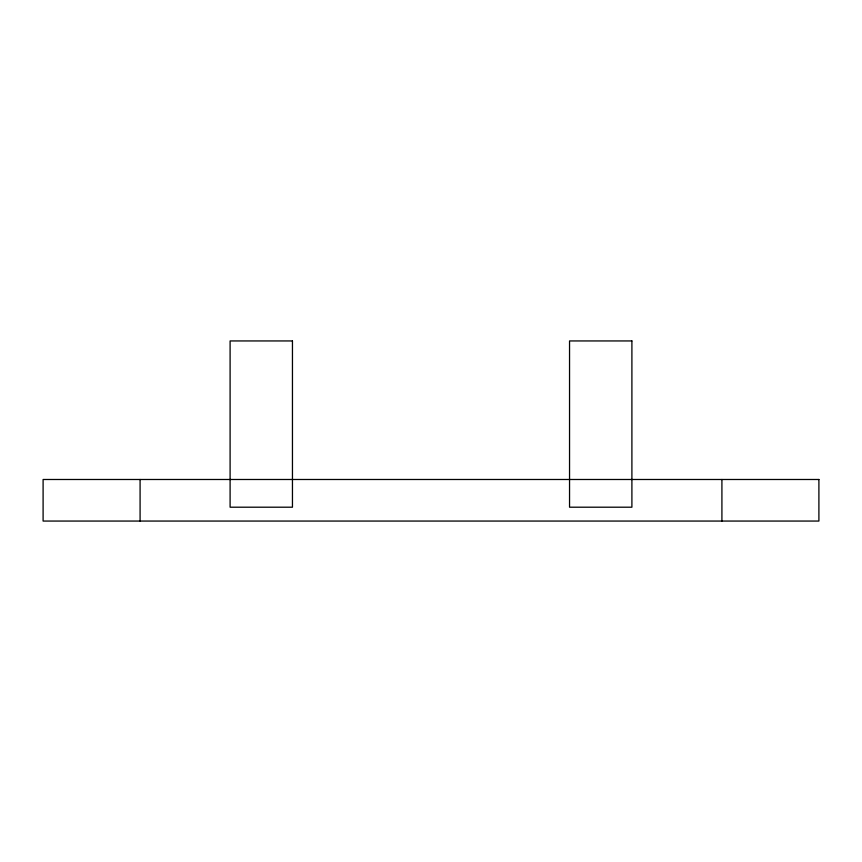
<?xml version="1.0" encoding="UTF-8"?>
<svg xmlns="http://www.w3.org/2000/svg" width="862" height="862" viewBox="0 0 862 862"><rect width="100%" height="100%" fill="white"/><g stroke="black" fill="none" stroke-linecap="round" stroke-linejoin="round"><path stroke-width="1.29" d="M721.914 479.487L721.914 521.057M140.086 479.487L140.086 521.057M292.455 340.943L230.1 340.943L230.1 507.201L292.455 507.201L292.455 340.943M631.9 340.943L569.545 340.943L569.545 507.201L631.9 507.201L631.9 340.943M818.9 479.487L43.1 479.487L43.1 521.057L818.9 521.057L818.9 479.487"/></g></svg>
